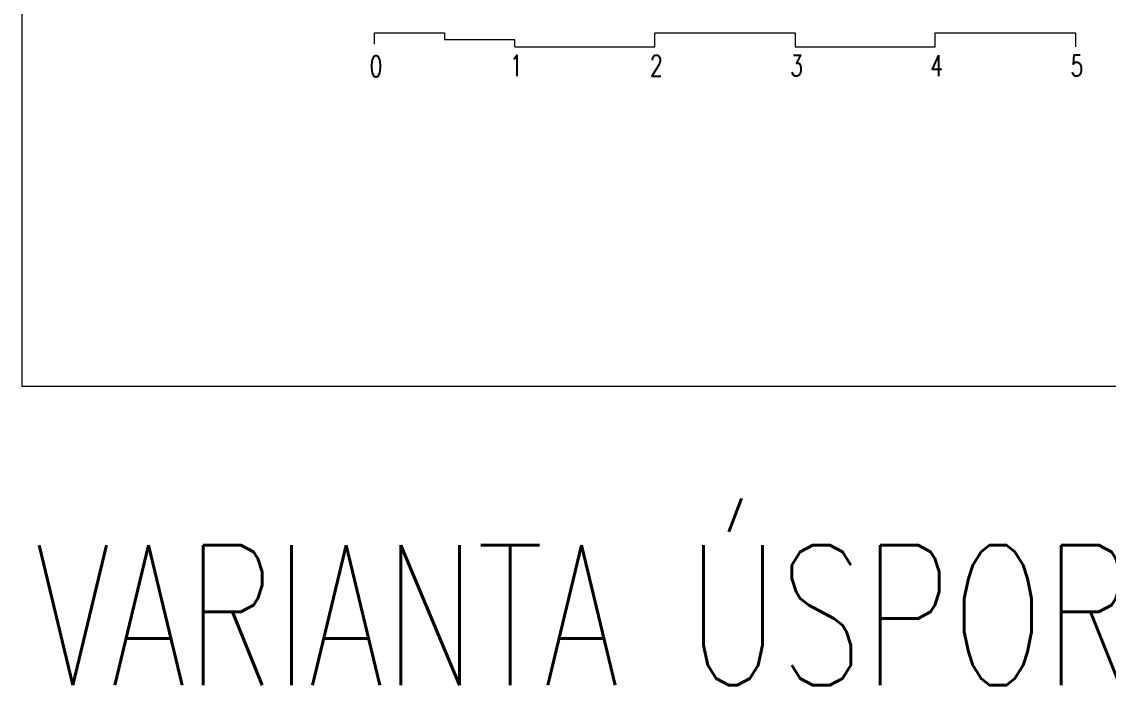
# Model space of a CAD drawing. Header units: metres. Extents: x -686 to 211, y -481 to 125.
# Drawn here: x -297.96 to -290.21, y -481.02 to -476.28 of the extents above; entities that cross this region are included whole.
import ezdxf

# ---------------------------------------------------------------- set-up
doc = ezdxf.new("R2010")
doc.units = ezdxf.units.M
doc.layers.add('FLOATINGWINDOWS', color=2, linetype='Continuous', plot=False)
doc.layers.add('SRAFY', color=3, linetype='Continuous')
doc.styles.add('ROMANS', font='romans.shx', dxfattribs={"width": 0.7})

msp = doc.modelspace()

# ---------------------------------------------------------------- linework, layer by layer
at = {"layer": 'FLOATINGWINDOWS', "linetype": 'Continuous', "lineweight": 0}
msp.add_lwpolyline([(-263.1744, -319.5824), (-297.9641, -319.5824), (-297.9641, -478.8819), (-263.1744, -478.8819)], close=True, dxfattribs=at)
at = {"layer": 'SRAFY', "linetype": 'Continuous', "lineweight": 0}
for p, q in [((-295.4476, -476.4432), (-295.4476, -476.3632)), ((-295.4476, -476.3632), (-294.9476, -476.3632)), ((-294.9476, -476.3632), (-294.9476, -476.4132)), ((-293.4476, -476.4632), (-293.4476, -476.3632)), ((-293.4476, -476.3632), (-292.4476, -476.3632)), ((-292.4476, -476.3632), (-292.4476, -476.4632)), ((-291.4476, -476.4632), (-291.4476, -476.3632)), ((-291.4476, -476.3632), (-290.4476, -476.3632)), ((-290.4476, -476.3632), (-290.4476, -476.4632)), ((-294.4476, -476.4132), (-294.9476, -476.4132)), ((-294.4476, -476.4632), (-294.4476, -476.4132)), ((-294.4476, -476.4632), (-293.4476, -476.4632)), ((-292.4476, -476.4632), (-291.4476, -476.4632))]:
    msp.add_line(p, q, dxfattribs=at)

# ---------------------------------------------------------------- texts
at = {"layer": 'FLOATINGWINDOWS', "linetype": 'Continuous', "lineweight": 0, "insert": (-297.87, -480.0168), "char_height": 1, "width": 39.152006, "attachment_point": 1, "style": 'ROMANS'}
msp.add_mtext('VARIANTA ÚSPORNÁ', dxfattribs=at)
at = {"layer": 'SRAFY', "linetype": 'Continuous', "lineweight": 0, "char_height": 0.15, "width": 2.209151, "attachment_point": 1, "style": 'ROMANS'}
for s, insert in [('0', (-295.4817, -476.5254)), ('1', (-294.4817, -476.5218)), ('2', (-293.4817, -476.5218)), ('3', (-292.4817, -476.5218)), ('4', (-291.4817, -476.5218)), ('5', (-290.4817, -476.5222))]:
    msp.add_mtext(s, dxfattribs=dict(at, insert=insert))

doc.saveas('drawing.dxf')
